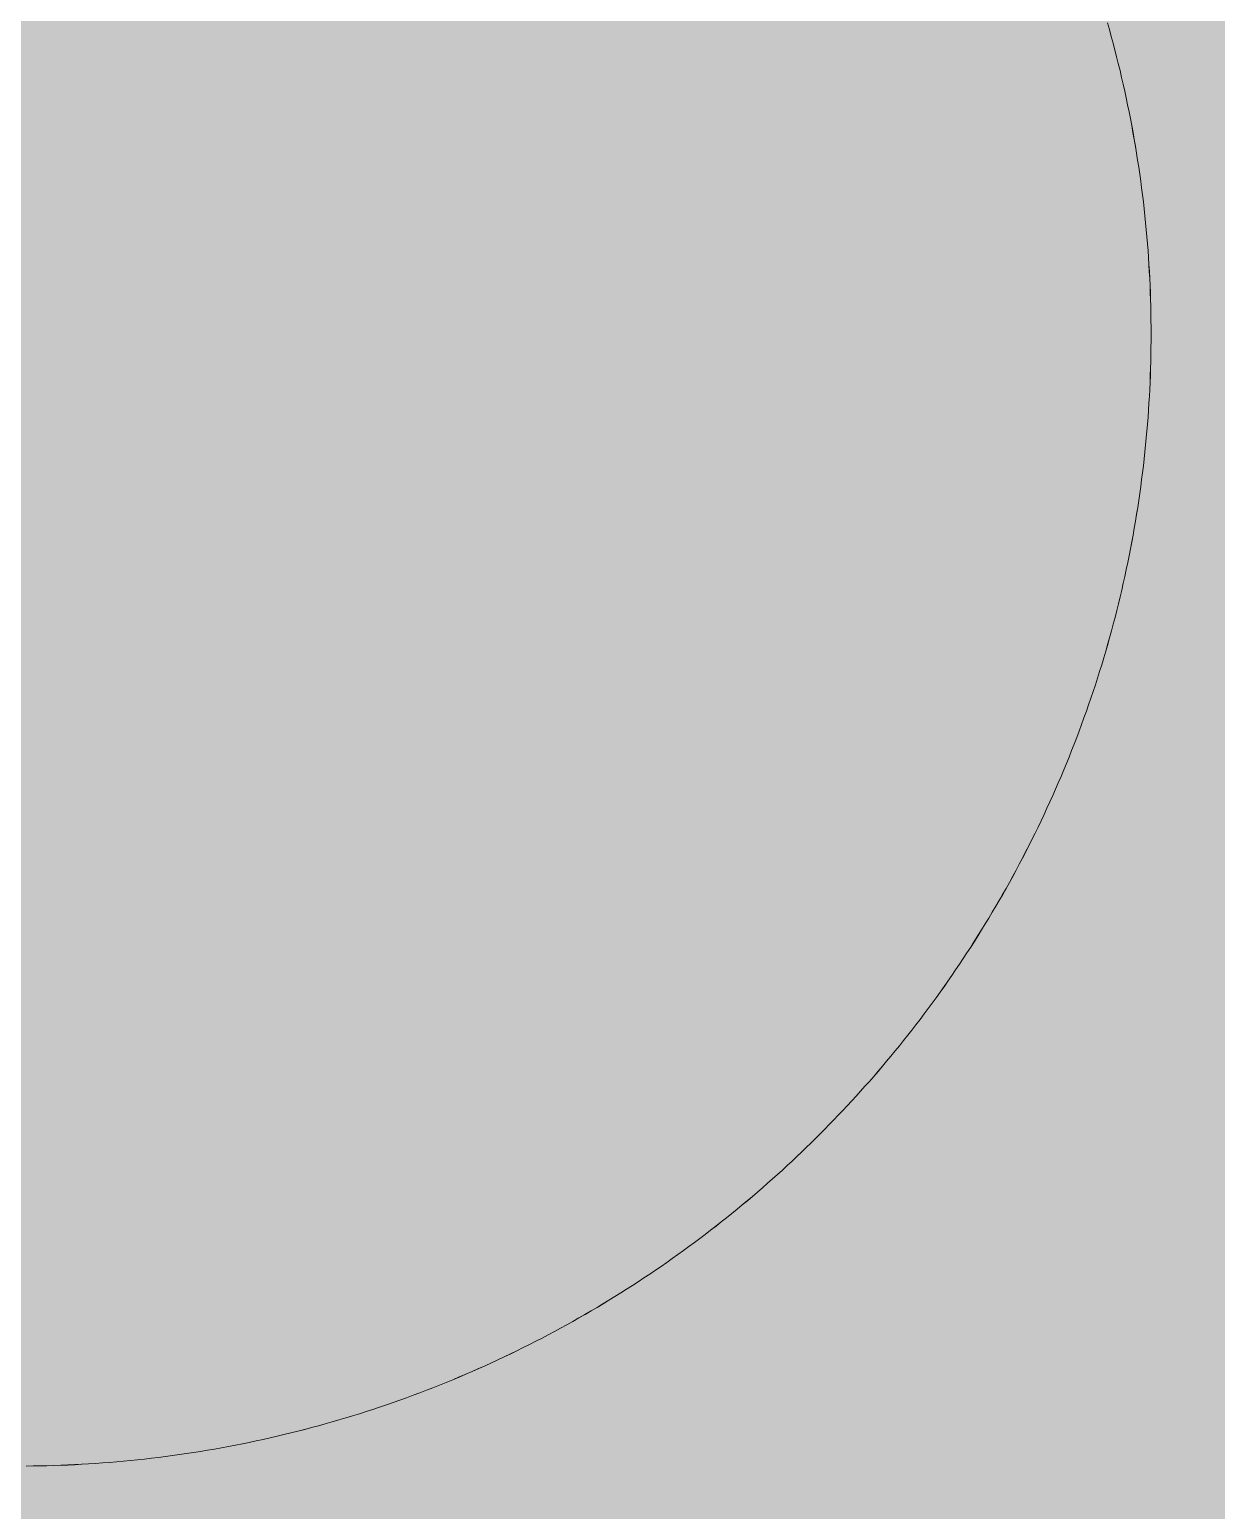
# Model space of a CAD drawing. Header units: millimetres. Extents: x 5622 to 8918, y 2044 to 6634.
# Drawn here: x 8593.593 to 8597, y 4110.948 to 4115.199 of the extents above; entities that cross this region are included whole.
import ezdxf

# ---------------------------------------------------------------- set-up
doc = ezdxf.new("R2010")
doc.units = ezdxf.units.MM
doc.linetypes.add('NASCOSTA', pattern=[9.525, 6.35, -3.175])
for name, color, linetype, lineweight in [('F_ARREDI', 7, 'Continuous', 5), ('F_FERRAMENTA', 253, 'Continuous', 5), ('F_MULTI laminato OPACO_retino', 1, 'Continuous', 5), ('F_Proiezioni', 253, 'NASCOSTA', 9)]:
    doc.layers.add(name, color=color, linetype=linetype, lineweight=lineweight)

# ---------------------------------------------------------------- blocks, each defined once
blk = doc.blocks.new("LIBRERIA_ingresso-living_sez._B.B'")
at = {"layer": 'F_MULTI laminato OPACO_retino', "true_color": 0x636466}
h = blk.add_hatch(color=251, dxfattribs=at)
h.dxf.hatch_style = 1
h.paths.add_polyline_path([(41313.1315, 11071.1262), (41913.1315, 11071.1262), (41913.1315, 13145.6262), (41313.1315, 13145.6262)])
at = {"layer": 'F_MULTI laminato OPACO_retino', "true_color": 0x939598}
h = blk.add_hatch(color=252, dxfattribs=at)
h.dxf.hatch_style = 1
h.paths.add_polyline_path([(41313.1315, 13145.6262), (41613.1315, 13145.6262), (41613.1315, 11071.1262), (41313.1315, 11071.1262)])
at = {"layer": 'F_Proiezioni', "color": 1}
for p, q in [((41592.2672, 11522.4794), (41592.2618, 11522.4988)), ((41592.2725, 11522.4599), (41592.2672, 11522.4794)), ((41592.2776, 11522.4403), (41592.2725, 11522.4599)), ((41592.2826, 11522.4208), (41592.2776, 11522.4403)), ((41592.2875, 11522.4012), (41592.2826, 11522.4208)), ((41592.2923, 11522.3815), (41592.2875, 11522.4012)), ((41592.2969, 11522.3619), (41592.2923, 11522.3815)), ((41592.3014, 11522.3422), (41592.2969, 11522.3619)), ((41592.3058, 11522.3224), (41592.3014, 11522.3422)), ((41592.3101, 11522.3027), (41592.3058, 11522.3224)), ((41592.3143, 11522.2829), (41592.3101, 11522.3027)), ((41592.3183, 11522.2631), (41592.3143, 11522.2829)), ((41592.3222, 11522.2433), (41592.3183, 11522.2631)), ((41592.326, 11522.2235), (41592.3222, 11522.2433)), ((41592.3296, 11522.2036), (41592.326, 11522.2235)), ((41592.3331, 11522.1837), (41592.3296, 11522.2036)), ((41592.3366, 11522.1638), (41592.3331, 11522.1837)), ((41592.3398, 11522.1439), (41592.3366, 11522.1638)), ((41592.343, 11522.124), (41592.3398, 11522.1439)), ((41592.346, 11522.1041), (41592.343, 11522.124)), ((41592.3489, 11522.0841), (41592.346, 11522.1041)), ((41592.3517, 11522.0641), (41592.3489, 11522.0841)), ((41592.3544, 11522.0442), (41592.3517, 11522.0641)), ((41592.3569, 11522.0242), (41592.3544, 11522.0442)), ((41592.3593, 11522.0042), (41592.3569, 11522.0242)), ((41592.3616, 11521.9842), (41592.3593, 11522.0042)), ((41592.3637, 11521.9642), (41592.3616, 11521.9842)), ((41592.3658, 11521.9442), (41592.3637, 11521.9642)), ((41592.3677, 11521.9242), (41592.3658, 11521.9442)), ((41592.3695, 11521.9042), (41592.3677, 11521.9242)), ((41592.3711, 11521.8842), (41592.3695, 11521.9042)), ((41592.3727, 11521.8642), (41592.3711, 11521.8842)), ((41592.3741, 11521.8443), (41592.3727, 11521.8642)), ((41592.3754, 11521.8243), (41592.3741, 11521.8443)), ((41592.3765, 11521.8043), (41592.3754, 11521.8243)), ((41592.3776, 11521.7843), (41592.3765, 11521.8043)), ((41592.3785, 11521.7644), (41592.3776, 11521.7843)), ((41592.3793, 11521.7444), (41592.3785, 11521.7644)), ((41592.38, 11521.7245), (41592.3793, 11521.7444)), ((41592.3805, 11521.7046), (41592.38, 11521.7245)), ((41592.381, 11521.6847), (41592.3805, 11521.7046)), ((41592.3813, 11521.6648), (41592.381, 11521.6847)), ((41592.3815, 11521.645), (41592.3813, 11521.6648)), ((41592.3815, 11521.6251), (41592.3815, 11521.645)), ((41592.3815, 11521.6053), (41592.3815, 11521.6251)), ((41592.381, 11521.5656), (41592.3813, 11521.5855)), ((41592.3813, 11521.5855), (41592.3815, 11521.6053)), ((41592.38, 11521.5259), (41592.3805, 11521.5458)), ((41592.3805, 11521.5458), (41592.381, 11521.5656)), ((41592.3785, 11521.4861), (41592.3793, 11521.506)), ((41592.3793, 11521.506), (41592.38, 11521.5259)), ((41592.3766, 11521.4463), (41592.3776, 11521.4662)), ((41592.3776, 11521.4662), (41592.3785, 11521.4861)), ((41592.3741, 11521.4064), (41592.3754, 11521.4263)), ((41592.3754, 11521.4263), (41592.3766, 11521.4463)), ((41592.3695, 11521.3465), (41592.3712, 11521.3665)), ((41592.3712, 11521.3665), (41592.3727, 11521.3864)), ((41592.3727, 11521.3864), (41592.3741, 11521.4064)), ((41592.3658, 11521.3066), (41592.3677, 11521.3266)), ((41592.3677, 11521.3266), (41592.3695, 11521.3465)), ((41592.3617, 11521.2667), (41592.3638, 11521.2867)), ((41592.3638, 11521.2867), (41592.3658, 11521.3066)), ((41592.357, 11521.2268), (41592.3594, 11521.2468)), ((41592.3594, 11521.2468), (41592.3617, 11521.2667)), ((41592.3518, 11521.1869), (41592.3545, 11521.2069)), ((41592.3545, 11521.2069), (41592.357, 11521.2268)), ((41592.3461, 11521.1471), (41592.349, 11521.167)), ((41592.349, 11521.167), (41592.3518, 11521.1869)), ((41592.34, 11521.1073), (41592.3431, 11521.1272)), ((41592.3431, 11521.1272), (41592.3461, 11521.1471)), ((41592.3333, 11521.0676), (41592.3367, 11521.0874)), ((41592.3367, 11521.0874), (41592.34, 11521.1073)), ((41592.3224, 11521.0081), (41592.3262, 11521.0279)), ((41592.3262, 11521.0279), (41592.3298, 11521.0477)), ((41592.3298, 11521.0477), (41592.3333, 11521.0676)), ((41592.3145, 11520.9686), (41592.3185, 11520.9883)), ((41592.3185, 11520.9883), (41592.3224, 11521.0081)), ((41592.3061, 11520.9291), (41592.3104, 11520.9488)), ((41592.3104, 11520.9488), (41592.3145, 11520.9686)), ((41592.2972, 11520.8898), (41592.3017, 11520.9094)), ((41592.3017, 11520.9094), (41592.3061, 11520.9291)), ((41592.2879, 11520.8506), (41592.2926, 11520.8702)), ((41592.2926, 11520.8702), (41592.2972, 11520.8898)), ((41592.278, 11520.8115), (41592.283, 11520.831)), ((41592.283, 11520.831), (41592.2879, 11520.8506)), ((41592.2623, 11520.753), (41592.2677, 11520.7725)), ((41592.2677, 11520.7725), (41592.2729, 11520.7919)), ((41592.2729, 11520.7919), (41592.278, 11520.8115)), ((41592.2512, 11520.7143), (41592.2568, 11520.7336)), ((41592.2568, 11520.7336), (41592.2623, 11520.753)), ((41592.2397, 11520.6757), (41592.2455, 11520.695)), ((41592.2455, 11520.695), (41592.2512, 11520.7143)), ((41592.2277, 11520.6372), (41592.2338, 11520.6564)), ((41592.2338, 11520.6564), (41592.2397, 11520.6757)), ((41592.2152, 11520.5989), (41592.2215, 11520.6181)), ((41592.2215, 11520.6181), (41592.2277, 11520.6372)), ((41592.1957, 11520.5419), (41592.2023, 11520.5608)), ((41592.2023, 11520.5608), (41592.2088, 11520.5799)), ((41592.2088, 11520.5799), (41592.2152, 11520.5989)), ((41592.182, 11520.5041), (41592.1889, 11520.5229)), ((41592.1889, 11520.5229), (41592.1957, 11520.5419)), ((41592.168, 11520.4664), (41592.1751, 11520.4852)), ((41592.1751, 11520.4852), (41592.182, 11520.5041)), ((41592.1534, 11520.4291), (41592.1607, 11520.4477)), ((41592.1607, 11520.4477), (41592.168, 11520.4664)), ((41592.1308, 11520.3734), (41592.1385, 11520.3919)), ((41592.1385, 11520.3919), (41592.146, 11520.4104)), ((41592.146, 11520.4104), (41592.1534, 11520.4291)), ((41592.1152, 11520.3365), (41592.123, 11520.3549)), ((41592.123, 11520.3549), (41592.1308, 11520.3734)), ((41592.0991, 11520.2999), (41592.1072, 11520.3182)), ((41592.1072, 11520.3182), (41592.1152, 11520.3365)), ((41592.0742, 11520.2455), (41592.0826, 11520.2636)), ((41592.0826, 11520.2636), (41592.0909, 11520.2817)), ((41592.0909, 11520.2817), (41592.0991, 11520.2999)), ((41592.057, 11520.2095), (41592.0656, 11520.2275)), ((41592.0656, 11520.2275), (41592.0742, 11520.2455)), ((41592.0394, 11520.1738), (41592.0483, 11520.1916)), ((41592.0483, 11520.1916), (41592.057, 11520.2095)), ((41592.0123, 11520.1206), (41592.0214, 11520.1383)), ((41592.0214, 11520.1383), (41592.0305, 11520.156)), ((41592.0305, 11520.156), (41592.0394, 11520.1738)), ((41591.9937, 11520.0856), (41592.0031, 11520.1031)), ((41592.0031, 11520.1031), (41592.0123, 11520.1206)), ((41591.9651, 11520.0335), (41591.9747, 11520.0508)), ((41591.9747, 11520.0508), (41591.9843, 11520.0681)), ((41591.9843, 11520.0681), (41591.9937, 11520.0856)), ((41591.9455, 11519.9991), (41591.9553, 11520.0163)), ((41591.9553, 11520.0163), (41591.9651, 11520.0335)), ((41591.9154, 11519.9482), (41591.9256, 11519.9651)), ((41591.9256, 11519.9651), (41591.9356, 11519.9821)), ((41591.9356, 11519.9821), (41591.9455, 11519.9991)), ((41591.8949, 11519.9145), (41591.9052, 11519.9313)), ((41591.9052, 11519.9313), (41591.9154, 11519.9482)), ((41591.8635, 11519.8647), (41591.874, 11519.8812)), ((41591.874, 11519.8812), (41591.8845, 11519.8979)), ((41591.8845, 11519.8979), (41591.8949, 11519.9145)), ((41591.842, 11519.8319), (41591.8528, 11519.8483)), ((41591.8528, 11519.8483), (41591.8635, 11519.8647)), ((41591.8093, 11519.7833), (41591.8203, 11519.7994)), ((41591.8203, 11519.7994), (41591.8312, 11519.8156)), ((41591.8312, 11519.8156), (41591.842, 11519.8319)), ((41591.7757, 11519.7355), (41591.787, 11519.7513)), ((41591.787, 11519.7513), (41591.7981, 11519.7673)), ((41591.7981, 11519.7673), (41591.8093, 11519.7833)), ((41591.7529, 11519.704), (41591.7643, 11519.7197)), ((41591.7643, 11519.7197), (41591.7757, 11519.7355)), ((41591.7181, 11519.6574), (41591.7298, 11519.6729)), ((41591.7298, 11519.6729), (41591.7414, 11519.6884)), ((41591.7414, 11519.6884), (41591.7529, 11519.704)), ((41591.6827, 11519.6117), (41591.6946, 11519.6269)), ((41591.6946, 11519.6269), (41591.7064, 11519.6421)), ((41591.7064, 11519.6421), (41591.7181, 11519.6574)), ((41591.6466, 11519.5668), (41591.6587, 11519.5817)), ((41591.6587, 11519.5817), (41591.6707, 11519.5966)), ((41591.6707, 11519.5966), (41591.6827, 11519.6117)), ((41591.6222, 11519.5373), (41591.6344, 11519.552)), ((41591.6344, 11519.552), (41591.6466, 11519.5668)), ((41591.5851, 11519.4938), (41591.5975, 11519.5082)), ((41591.5975, 11519.5082), (41591.6099, 11519.5227)), ((41591.6099, 11519.5227), (41591.6222, 11519.5373)), ((41591.5474, 11519.4512), (41591.56, 11519.4653)), ((41591.56, 11519.4653), (41591.5726, 11519.4795)), ((41591.5726, 11519.4795), (41591.5851, 11519.4938)), ((41591.5092, 11519.4094), (41591.5219, 11519.4232)), ((41591.5219, 11519.4232), (41591.5347, 11519.4372)), ((41591.5347, 11519.4372), (41591.5474, 11519.4512)), ((41591.4574, 11519.3552), (41591.4704, 11519.3686)), ((41591.4704, 11519.3686), (41591.4834, 11519.3821)), ((41591.4834, 11519.3821), (41591.4963, 11519.3957)), ((41591.4963, 11519.3957), (41591.5092, 11519.4094)), ((41591.4181, 11519.3155), (41591.4312, 11519.3286)), ((41591.4312, 11519.3286), (41591.4444, 11519.3418)), ((41591.4444, 11519.3418), (41591.4574, 11519.3552)), ((41591.3778, 11519.2764), (41591.3914, 11519.2894)), ((41591.3914, 11519.2894), (41591.4048, 11519.3024)), ((41591.4048, 11519.3024), (41591.4181, 11519.3155)), ((41591.3367, 11519.2377), (41591.3505, 11519.2505)), ((41591.3505, 11519.2505), (41591.3642, 11519.2634)), ((41591.3642, 11519.2634), (41591.3778, 11519.2764)), ((41591.2803, 11519.1869), (41591.2945, 11519.1995)), ((41591.2945, 11519.1995), (41591.3087, 11519.2122)), ((41591.3087, 11519.2122), (41591.3227, 11519.2249)), ((41591.3227, 11519.2249), (41591.3367, 11519.2377)), ((41591.2369, 11519.1493), (41591.2515, 11519.1618)), ((41591.2515, 11519.1618), (41591.2659, 11519.1743)), ((41591.2659, 11519.1743), (41591.2803, 11519.1869)), ((41591.1927, 11519.1124), (41591.2075, 11519.1246)), ((41591.2075, 11519.1246), (41591.2223, 11519.1369)), ((41591.2223, 11519.1369), (41591.2369, 11519.1493)), ((41591.1322, 11519.064), (41591.1475, 11519.076)), ((41591.1475, 11519.076), (41591.1626, 11519.088)), ((41591.1626, 11519.088), (41591.1777, 11519.1002)), ((41591.1777, 11519.1002), (41591.1927, 11519.1124)), ((41591.0703, 11519.0167), (41591.0859, 11519.0284)), ((41591.0859, 11519.0284), (41591.1014, 11519.0402)), ((41591.1014, 11519.0402), (41591.1169, 11519.0521)), ((41591.1169, 11519.0521), (41591.1322, 11519.064)), ((41591.0228, 11518.9821), (41591.0387, 11518.9936)), ((41591.0387, 11518.9936), (41591.0545, 11519.0051)), ((41591.0545, 11519.0051), (41591.0703, 11519.0167)), ((41590.9582, 11518.937), (41590.9745, 11518.9482)), ((41590.9745, 11518.9482), (41590.9907, 11518.9594)), ((41590.9907, 11518.9594), (41591.0068, 11518.9707)), ((41591.0068, 11518.9707), (41591.0228, 11518.9821)), ((41590.8922, 11518.8933), (41590.9088, 11518.9041)), ((41590.9088, 11518.9041), (41590.9254, 11518.915)), ((41590.9254, 11518.915), (41590.9418, 11518.926)), ((41590.9418, 11518.926), (41590.9582, 11518.937)), ((41590.8248, 11518.8511), (41590.8417, 11518.8615)), ((41590.8417, 11518.8615), (41590.8586, 11518.872)), ((41590.8586, 11518.872), (41590.8755, 11518.8826)), ((41590.8755, 11518.8826), (41590.8922, 11518.8933)), ((41590.756, 11518.8103), (41590.7733, 11518.8204)), ((41590.7733, 11518.8204), (41590.7906, 11518.8305)), ((41590.7906, 11518.8305), (41590.8077, 11518.8407)), ((41590.8077, 11518.8407), (41590.8248, 11518.8511)), ((41590.6861, 11518.7711), (41590.7037, 11518.7807)), ((41590.7037, 11518.7807), (41590.7212, 11518.7905)), ((41590.7212, 11518.7905), (41590.7387, 11518.8003)), ((41590.7387, 11518.8003), (41590.756, 11518.8103)), ((41590.5969, 11518.7243), (41590.6149, 11518.7334)), ((41590.6149, 11518.7334), (41590.6328, 11518.7427)), ((41590.6328, 11518.7427), (41590.6506, 11518.752)), ((41590.6506, 11518.752), (41590.6684, 11518.7615)), ((41590.6684, 11518.7615), (41590.6861, 11518.7711)), ((41590.5061, 11518.6801), (41590.5244, 11518.6887)), ((41590.5244, 11518.6887), (41590.5426, 11518.6975)), ((41590.5426, 11518.6975), (41590.5608, 11518.7063)), ((41590.5608, 11518.7063), (41590.5789, 11518.7152)), ((41590.5789, 11518.7152), (41590.5969, 11518.7243)), ((41590.4136, 11518.6387), (41590.4322, 11518.6467)), ((41590.4322, 11518.6467), (41590.4507, 11518.6549)), ((41590.4507, 11518.6549), (41590.4692, 11518.6632)), ((41590.4692, 11518.6632), (41590.4877, 11518.6716)), ((41590.4877, 11518.6716), (41590.5061, 11518.6801)), ((41590.3196, 11518.6001), (41590.3385, 11518.6075)), ((41590.3385, 11518.6075), (41590.3573, 11518.6152)), ((41590.3573, 11518.6152), (41590.3761, 11518.6229)), ((41590.3761, 11518.6229), (41590.3949, 11518.6307)), ((41590.3949, 11518.6307), (41590.4136, 11518.6387)), ((41590.205, 11518.5575), (41590.2242, 11518.5643)), ((41590.2242, 11518.5643), (41590.2434, 11518.5712)), ((41590.2434, 11518.5712), (41590.2625, 11518.5783)), ((41590.2625, 11518.5783), (41590.2816, 11518.5854)), ((41590.2816, 11518.5854), (41590.3006, 11518.5927)), ((41590.3006, 11518.5927), (41590.3196, 11518.6001)), ((41590.0691, 11518.5133), (41590.0886, 11518.5193)), ((41590.0886, 11518.5193), (41590.1081, 11518.5254)), ((41590.1081, 11518.5254), (41590.1276, 11518.5316)), ((41590.1276, 11518.5316), (41590.147, 11518.5379)), ((41590.147, 11518.5379), (41590.1664, 11518.5443)), ((41590.1664, 11518.5443), (41590.1857, 11518.5509)), ((41590.1857, 11518.5509), (41590.205, 11518.5575)), ((41589.9313, 11518.4751), (41589.9511, 11518.4802)), ((41589.9511, 11518.4802), (41589.9709, 11518.4854)), ((41589.9709, 11518.4854), (41589.9906, 11518.4907)), ((41589.9906, 11518.4907), (41590.0103, 11518.4962)), ((41590.0103, 11518.4962), (41590.0299, 11518.5018)), ((41590.0299, 11518.5018), (41590.0495, 11518.5075)), ((41590.0495, 11518.5075), (41590.0691, 11518.5133)), ((41589.7322, 11518.4311), (41589.7522, 11518.4349)), ((41589.7522, 11518.4349), (41589.7722, 11518.4389)), ((41589.7722, 11518.4389), (41589.7921, 11518.443)), ((41589.7921, 11518.443), (41589.8121, 11518.4472)), ((41589.8121, 11518.4472), (41589.832, 11518.4515)), ((41589.832, 11518.4515), (41589.8519, 11518.456)), ((41589.8519, 11518.456), (41589.8718, 11518.4606)), ((41589.8718, 11518.4606), (41589.8917, 11518.4653)), ((41589.8917, 11518.4653), (41589.9115, 11518.4701)), ((41589.9115, 11518.4701), (41589.9313, 11518.4751)), ((41589.431, 11518.389), (41589.4511, 11518.3909)), ((41589.4511, 11518.3909), (41589.4712, 11518.393)), ((41589.4712, 11518.393), (41589.4913, 11518.3951)), ((41589.4913, 11518.3951), (41589.5114, 11518.3974)), ((41589.5114, 11518.3974), (41589.5315, 11518.3999)), ((41589.5315, 11518.3999), (41589.5516, 11518.4024)), ((41589.5516, 11518.4024), (41589.5717, 11518.4051)), ((41589.5717, 11518.4051), (41589.5918, 11518.4079)), ((41589.5918, 11518.4079), (41589.6118, 11518.4108)), ((41589.6118, 11518.4108), (41589.6319, 11518.4139)), ((41589.6319, 11518.4139), (41589.652, 11518.4171)), ((41589.652, 11518.4171), (41589.6721, 11518.4204)), ((41589.6721, 11518.4204), (41589.6921, 11518.4238)), ((41589.6921, 11518.4238), (41589.7121, 11518.4274)), ((41589.7121, 11518.4274), (41589.7322, 11518.4311)), ((41589.1513, 11518.3752), (41589.1712, 11518.3754)), ((41589.1712, 11518.3754), (41589.191, 11518.3757)), ((41589.191, 11518.3757), (41589.2109, 11518.3761)), ((41589.2109, 11518.3761), (41589.2309, 11518.3766)), ((41589.2309, 11518.3766), (41589.2508, 11518.3773)), ((41589.2508, 11518.3773), (41589.2708, 11518.3781)), ((41589.2708, 11518.3781), (41589.2907, 11518.379)), ((41589.2907, 11518.379), (41589.3107, 11518.3801)), ((41589.3107, 11518.3801), (41589.3307, 11518.3813)), ((41589.3307, 11518.3813), (41589.3508, 11518.3826)), ((41589.3508, 11518.3826), (41589.3708, 11518.384)), ((41589.3708, 11518.384), (41589.3909, 11518.3855)), ((41589.3909, 11518.3855), (41589.4109, 11518.3872)), ((41589.4109, 11518.3872), (41589.431, 11518.389))]:
    blk.add_line(p, q, dxfattribs=at)

msp = doc.modelspace()

# ---------------------------------------------------------------- linework, layer by layer
at = {"layer": 'F_FERRAMENTA', "linetype": 'NASCOSTA'}
for p, q in [((8596.6931, 4115.1994), (8596.6876, 4115.2188)), ((8596.6985, 4115.1799), (8596.6931, 4115.1994)), ((8596.7037, 4115.1604), (8596.6985, 4115.1799)), ((8596.7088, 4115.1409), (8596.7037, 4115.1604)), ((8596.7139, 4115.1213), (8596.7088, 4115.1409)), ((8596.7187, 4115.1017), (8596.7139, 4115.1213)), ((8596.7235, 4115.0821), (8596.7187, 4115.1017)), ((8596.7282, 4115.0624), (8596.7235, 4115.0821)), ((8596.7327, 4115.0427), (8596.7282, 4115.0624)), ((8596.7371, 4115.023), (8596.7327, 4115.0427)), ((8596.7414, 4115.0032), (8596.7371, 4115.023)), ((8596.7455, 4114.9835), (8596.7414, 4115.0032)), ((8596.7495, 4114.9637), (8596.7455, 4114.9835)), ((8596.7534, 4114.9439), (8596.7495, 4114.9637)), ((8596.7572, 4114.924), (8596.7534, 4114.9439)), ((8596.7609, 4114.9042), (8596.7572, 4114.924)), ((8596.7644, 4114.8843), (8596.7609, 4114.9042)), ((8596.7678, 4114.8644), (8596.7644, 4114.8843)), ((8596.7711, 4114.8445), (8596.7678, 4114.8644)), ((8596.7742, 4114.8245), (8596.7711, 4114.8445)), ((8596.7773, 4114.8046), (8596.7742, 4114.8245)), ((8596.7802, 4114.7847), (8596.7773, 4114.8046)), ((8596.7829, 4114.7647), (8596.7802, 4114.7847)), ((8596.7856, 4114.7447), (8596.7829, 4114.7647)), ((8596.7881, 4114.7247), (8596.7856, 4114.7447)), ((8596.7905, 4114.7048), (8596.7881, 4114.7247)), ((8596.7928, 4114.6848), (8596.7905, 4114.7048)), ((8596.795, 4114.6648), (8596.7928, 4114.6848)), ((8596.797, 4114.6448), (8596.795, 4114.6648)), ((8596.7989, 4114.6248), (8596.797, 4114.6448)), ((8596.8007, 4114.6048), (8596.7989, 4114.6248)), ((8596.8024, 4114.5848), (8596.8007, 4114.6048)), ((8596.8039, 4114.5648), (8596.8024, 4114.5848)), ((8596.8053, 4114.5448), (8596.8039, 4114.5648)), ((8596.8066, 4114.5248), (8596.8053, 4114.5448)), ((8596.8078, 4114.5049), (8596.8066, 4114.5248)), ((8596.8088, 4114.4849), (8596.8078, 4114.5049)), ((8596.8098, 4114.4649), (8596.8088, 4114.4849)), ((8596.8106, 4114.445), (8596.8098, 4114.4649)), ((8596.8112, 4114.4251), (8596.8106, 4114.445)), ((8596.8118, 4114.4051), (8596.8112, 4114.4251)), ((8596.8122, 4114.3852), (8596.8118, 4114.4051)), ((8596.8125, 4114.3654), (8596.8122, 4114.3852)), ((8596.8127, 4114.3455), (8596.8125, 4114.3654)), ((8596.8128, 4114.3257), (8596.8127, 4114.3455)), ((8596.8125, 4114.286), (8596.8127, 4114.3059)), ((8596.8127, 4114.3059), (8596.8128, 4114.3257)), ((8596.8118, 4114.2463), (8596.8122, 4114.2662)), ((8596.8122, 4114.2662), (8596.8125, 4114.286)), ((8596.8106, 4114.2066), (8596.8112, 4114.2264)), ((8596.8112, 4114.2264), (8596.8118, 4114.2463)), ((8596.8078, 4114.1468), (8596.8089, 4114.1667)), ((8596.8089, 4114.1667), (8596.8098, 4114.1867)), ((8596.8098, 4114.1867), (8596.8106, 4114.2066)), ((8596.8054, 4114.1069), (8596.8066, 4114.1269)), ((8596.8066, 4114.1269), (8596.8078, 4114.1468)), ((8596.8024, 4114.067), (8596.8039, 4114.087)), ((8596.8039, 4114.087), (8596.8054, 4114.1069)), ((8596.799, 4114.0271), (8596.8008, 4114.0471)), ((8596.8008, 4114.0471), (8596.8024, 4114.067)), ((8596.795, 4113.9872), (8596.7971, 4114.0072)), ((8596.7971, 4114.0072), (8596.799, 4114.0271)), ((8596.7906, 4113.9473), (8596.7929, 4113.9673)), ((8596.7929, 4113.9673), (8596.795, 4113.9872)), ((8596.7857, 4113.9074), (8596.7882, 4113.9274)), ((8596.7882, 4113.9274), (8596.7906, 4113.9473)), ((8596.7803, 4113.8676), (8596.7831, 4113.8875)), ((8596.7831, 4113.8875), (8596.7857, 4113.9074)), ((8596.7712, 4113.8079), (8596.7744, 4113.8277)), ((8596.7744, 4113.8277), (8596.7774, 4113.8476)), ((8596.7774, 4113.8476), (8596.7803, 4113.8676)), ((8596.7646, 4113.7681), (8596.768, 4113.788)), ((8596.768, 4113.788), (8596.7712, 4113.8079)), ((8596.7574, 4113.7285), (8596.7611, 4113.7483)), ((8596.7611, 4113.7483), (8596.7646, 4113.7681)), ((8596.7498, 4113.6889), (8596.7537, 4113.7087)), ((8596.7537, 4113.7087), (8596.7574, 4113.7285)), ((8596.7416, 4113.6494), (8596.7458, 4113.6691)), ((8596.7458, 4113.6691), (8596.7498, 4113.6889)), ((8596.733, 4113.61), (8596.7374, 4113.6297)), ((8596.7374, 4113.6297), (8596.7416, 4113.6494)), ((8596.7239, 4113.5707), (8596.7285, 4113.5903)), ((8596.7285, 4113.5903), (8596.733, 4113.61)), ((8596.7092, 4113.512), (8596.7142, 4113.5315)), ((8596.7142, 4113.5315), (8596.7191, 4113.5511)), ((8596.7191, 4113.5511), (8596.7239, 4113.5707)), ((8596.6989, 4113.473), (8596.7041, 4113.4925)), ((8596.7041, 4113.4925), (8596.7092, 4113.512)), ((8596.6881, 4113.4342), (8596.6935, 4113.4536)), ((8596.6935, 4113.4536), (8596.6989, 4113.473)), ((8596.6768, 4113.3955), (8596.6825, 4113.4148)), ((8596.6825, 4113.4148), (8596.6881, 4113.4342)), ((8596.665, 4113.357), (8596.671, 4113.3762)), ((8596.671, 4113.3762), (8596.6768, 4113.3955)), ((8596.6465, 4113.2995), (8596.6528, 4113.3186)), ((8596.6528, 4113.3186), (8596.6589, 4113.3378)), ((8596.6589, 4113.3378), (8596.665, 4113.357)), ((8596.6335, 4113.2614), (8596.6401, 4113.2804)), ((8596.6401, 4113.2804), (8596.6465, 4113.2995)), ((8596.6201, 4113.2235), (8596.6269, 4113.2424)), ((8596.6269, 4113.2424), (8596.6335, 4113.2614)), ((8596.6063, 4113.1858), (8596.6133, 4113.2046)), ((8596.6133, 4113.2046), (8596.6201, 4113.2235)), ((8596.5847, 4113.1296), (8596.592, 4113.1483)), ((8596.592, 4113.1483), (8596.5992, 4113.167)), ((8596.5992, 4113.167), (8596.6063, 4113.1858)), ((8596.5697, 4113.0924), (8596.5772, 4113.111)), ((8596.5772, 4113.111), (8596.5847, 4113.1296)), ((8596.5543, 4113.0555), (8596.562, 4113.0739)), ((8596.562, 4113.0739), (8596.5697, 4113.0924)), ((8596.5303, 4113.0005), (8596.5384, 4113.0188)), ((8596.5384, 4113.0188), (8596.5464, 4113.0371)), ((8596.5464, 4113.0371), (8596.5543, 4113.0555)), ((8596.5138, 4112.9641), (8596.5221, 4112.9823)), ((8596.5221, 4112.9823), (8596.5303, 4113.0005)), ((8596.4969, 4112.928), (8596.5054, 4112.946)), ((8596.5054, 4112.946), (8596.5138, 4112.9641)), ((8596.4707, 4112.8743), (8596.4795, 4112.8921)), ((8596.4795, 4112.8921), (8596.4882, 4112.91)), ((8596.4882, 4112.91), (8596.4969, 4112.928)), ((8596.4527, 4112.8388), (8596.4617, 4112.8565)), ((8596.4617, 4112.8565), (8596.4707, 4112.8743)), ((8596.4343, 4112.8036), (8596.4435, 4112.8212)), ((8596.4435, 4112.8212), (8596.4527, 4112.8388)), ((8596.406, 4112.7513), (8596.4155, 4112.7687)), ((8596.4155, 4112.7687), (8596.425, 4112.7861)), ((8596.425, 4112.7861), (8596.4343, 4112.8036)), ((8596.3866, 4112.7168), (8596.3963, 4112.734)), ((8596.3963, 4112.734), (8596.406, 4112.7513)), ((8596.3568, 4112.6656), (8596.3668, 4112.6826)), ((8596.3668, 4112.6826), (8596.3768, 4112.6997)), ((8596.3768, 4112.6997), (8596.3866, 4112.7168)), ((8596.3365, 4112.6319), (8596.3467, 4112.6487)), ((8596.3467, 4112.6487), (8596.3568, 4112.6656)), ((8596.3053, 4112.5818), (8596.3158, 4112.5984)), ((8596.3158, 4112.5984), (8596.3262, 4112.6151)), ((8596.3262, 4112.6151), (8596.3365, 4112.6319)), ((8596.284, 4112.5488), (8596.2947, 4112.5653)), ((8596.2947, 4112.5653), (8596.3053, 4112.5818)), ((8596.2515, 4112.5), (8596.2624, 4112.5162)), ((8596.2624, 4112.5162), (8596.2733, 4112.5324)), ((8596.2733, 4112.5324), (8596.284, 4112.5488)), ((8596.2182, 4112.4519), (8596.2294, 4112.4678)), ((8596.2294, 4112.4678), (8596.2405, 4112.4838)), ((8596.2405, 4112.4838), (8596.2515, 4112.5)), ((8596.1956, 4112.4202), (8596.2069, 4112.436)), ((8596.2069, 4112.436), (8596.2182, 4112.4519)), ((8596.1611, 4112.3734), (8596.1726, 4112.3889)), ((8596.1726, 4112.3889), (8596.1842, 4112.4045)), ((8596.1842, 4112.4045), (8596.1956, 4112.4202)), ((8596.1258, 4112.3274), (8596.1376, 4112.3427)), ((8596.1376, 4112.3427), (8596.1494, 4112.358)), ((8596.1494, 4112.358), (8596.1611, 4112.3734)), ((8596.0899, 4112.2822), (8596.102, 4112.2972)), ((8596.102, 4112.2972), (8596.1139, 4112.3123)), ((8596.1139, 4112.3123), (8596.1258, 4112.3274)), ((8596.0657, 4112.2526), (8596.0778, 4112.2673)), ((8596.0778, 4112.2673), (8596.0899, 4112.2822)), ((8596.0287, 4112.2088), (8596.0411, 4112.2233)), ((8596.0411, 4112.2233), (8596.0534, 4112.2379)), ((8596.0534, 4112.2379), (8596.0657, 4112.2526)), ((8595.9912, 4112.1658), (8596.0038, 4112.18)), ((8596.0038, 4112.18), (8596.0163, 4112.1944)), ((8596.0163, 4112.1944), (8596.0287, 4112.2088)), ((8595.9532, 4112.1238), (8595.9659, 4112.1377)), ((8595.9659, 4112.1377), (8595.9786, 4112.1517)), ((8595.9786, 4112.1517), (8595.9912, 4112.1658)), ((8595.9146, 4112.0826), (8595.9275, 4112.0962)), ((8595.9275, 4112.0962), (8595.9404, 4112.11)), ((8595.9404, 4112.11), (8595.9532, 4112.1238)), ((8595.8625, 4112.0292), (8595.8756, 4112.0424)), ((8595.8756, 4112.0424), (8595.8887, 4112.0557)), ((8595.8887, 4112.0557), (8595.9017, 4112.0691)), ((8595.9017, 4112.0691), (8595.9146, 4112.0826)), ((8595.8226, 4111.9899), (8595.836, 4112.003)), ((8595.836, 4112.003), (8595.8493, 4112.016)), ((8595.8493, 4112.016), (8595.8625, 4112.0292)), ((8595.7817, 4111.9511), (8595.7955, 4111.964)), ((8595.7955, 4111.964), (8595.8091, 4111.9769)), ((8595.8091, 4111.9769), (8595.8226, 4111.9899)), ((8595.7399, 4111.9127), (8595.754, 4111.9255)), ((8595.754, 4111.9255), (8595.7679, 4111.9383)), ((8595.7679, 4111.9383), (8595.7817, 4111.9511)), ((8595.6827, 4111.8623), (8595.6972, 4111.8748)), ((8595.6972, 4111.8748), (8595.7115, 4111.8874)), ((8595.7115, 4111.8874), (8595.7258, 4111.9)), ((8595.7258, 4111.9), (8595.7399, 4111.9127)), ((8595.6388, 4111.8252), (8595.6535, 4111.8375)), ((8595.6535, 4111.8375), (8595.6682, 4111.8499)), ((8595.6682, 4111.8499), (8595.6827, 4111.8623)), ((8595.5787, 4111.7765), (8595.5939, 4111.7886)), ((8595.5939, 4111.7886), (8595.6089, 4111.8007)), ((8595.6089, 4111.8007), (8595.6239, 4111.8129)), ((8595.6239, 4111.8129), (8595.6388, 4111.8252)), ((8595.5327, 4111.7408), (8595.5481, 4111.7526)), ((8595.5481, 4111.7526), (8595.5635, 4111.7645)), ((8595.5635, 4111.7645), (8595.5787, 4111.7765)), ((8595.47, 4111.6941), (8595.4858, 4111.7057)), ((8595.4858, 4111.7057), (8595.5015, 4111.7173)), ((8595.5015, 4111.7173), (8595.5171, 4111.729)), ((8595.5171, 4111.729), (8595.5327, 4111.7408)), ((8595.4057, 4111.6487), (8595.4219, 4111.6599)), ((8595.4219, 4111.6599), (8595.438, 4111.6713)), ((8595.438, 4111.6713), (8595.454, 4111.6826)), ((8595.454, 4111.6826), (8595.47, 4111.6941)), ((8595.3566, 4111.6156), (8595.3731, 4111.6265)), ((8595.3731, 4111.6265), (8595.3895, 4111.6376)), ((8595.3895, 4111.6376), (8595.4057, 4111.6487)), ((8595.2899, 4111.5726), (8595.3067, 4111.5832)), ((8595.3067, 4111.5832), (8595.3234, 4111.5939)), ((8595.3234, 4111.5939), (8595.3401, 4111.6047)), ((8595.3401, 4111.6047), (8595.3566, 4111.6156)), ((8595.2046, 4111.5209), (8595.2218, 4111.531)), ((8595.2218, 4111.531), (8595.239, 4111.5413)), ((8595.239, 4111.5413), (8595.256, 4111.5516)), ((8595.256, 4111.5516), (8595.273, 4111.5621)), ((8595.273, 4111.5621), (8595.2899, 4111.5726)), ((8595.1349, 4111.4813), (8595.1525, 4111.491)), ((8595.1525, 4111.491), (8595.1699, 4111.5009)), ((8595.1699, 4111.5009), (8595.1873, 4111.5108)), ((8595.1873, 4111.5108), (8595.2046, 4111.5209)), ((8595.064, 4111.4432), (8595.0819, 4111.4526)), ((8595.0819, 4111.4526), (8595.0996, 4111.4621)), ((8595.0996, 4111.4621), (8595.1173, 4111.4716)), ((8595.1173, 4111.4716), (8595.1349, 4111.4813)), ((8594.9739, 4111.398), (8594.992, 4111.4068)), ((8594.992, 4111.4068), (8595.0101, 4111.4158)), ((8595.0101, 4111.4158), (8595.0282, 4111.4248)), ((8595.0282, 4111.4248), (8595.0461, 4111.434)), ((8595.0461, 4111.434), (8595.064, 4111.4432)), ((8594.882, 4111.3555), (8594.9005, 4111.3637)), ((8594.9005, 4111.3637), (8594.9189, 4111.3721)), ((8594.9189, 4111.3721), (8594.9373, 4111.3807)), ((8594.9373, 4111.3807), (8594.9556, 4111.3893)), ((8594.9556, 4111.3893), (8594.9739, 4111.398)), ((8594.7886, 4111.3157), (8594.8074, 4111.3234)), ((8594.8074, 4111.3234), (8594.8261, 4111.3313)), ((8594.8261, 4111.3313), (8594.8448, 4111.3392)), ((8594.8448, 4111.3392), (8594.8634, 4111.3473)), ((8594.8634, 4111.3473), (8594.882, 4111.3555)), ((8594.6746, 4111.2718), (8594.6937, 4111.2788)), ((8594.6937, 4111.2788), (8594.7128, 4111.286)), ((8594.7128, 4111.286), (8594.7318, 4111.2932)), ((8594.7318, 4111.2932), (8594.7508, 4111.3006)), ((8594.7508, 4111.3006), (8594.7697, 4111.3081)), ((8594.7697, 4111.3081), (8594.7886, 4111.3157)), ((8594.5588, 4111.2321), (8594.5782, 4111.2384)), ((8594.5782, 4111.2384), (8594.5976, 4111.2449)), ((8594.5976, 4111.2449), (8594.6169, 4111.2514)), ((8594.6169, 4111.2514), (8594.6362, 4111.2581)), ((8594.6362, 4111.2581), (8594.6554, 4111.2649)), ((8594.6554, 4111.2649), (8594.6746, 4111.2718)), ((8594.4021, 4111.186), (8594.4218, 4111.1913)), ((8594.4218, 4111.1913), (8594.4415, 4111.1968)), ((8594.4415, 4111.1968), (8594.4611, 4111.2023)), ((8594.4611, 4111.2023), (8594.4808, 4111.2081)), ((8594.4808, 4111.2081), (8594.5003, 4111.2139)), ((8594.5003, 4111.2139), (8594.5199, 4111.2198)), ((8594.5199, 4111.2198), (8594.5394, 4111.2259)), ((8594.5394, 4111.2259), (8594.5588, 4111.2321)), ((8594.2433, 4111.1477), (8594.2633, 4111.1521)), ((8594.2633, 4111.1521), (8594.2832, 4111.1565)), ((8594.2832, 4111.1565), (8594.3031, 4111.1611)), ((8594.3031, 4111.1611), (8594.3229, 4111.1658)), ((8594.3229, 4111.1658), (8594.3428, 4111.1707)), ((8594.3428, 4111.1707), (8594.3626, 4111.1756)), ((8594.3626, 4111.1756), (8594.3824, 4111.1807)), ((8594.3824, 4111.1807), (8594.4021, 4111.186)), ((8593.9828, 4111.103), (8594.0029, 4111.1056)), ((8594.0029, 4111.1056), (8594.023, 4111.1084)), ((8594.023, 4111.1084), (8594.0431, 4111.1114)), ((8594.0431, 4111.1114), (8594.0632, 4111.1144)), ((8594.0632, 4111.1144), (8594.0832, 4111.1176)), ((8594.0832, 4111.1176), (8594.1033, 4111.1209)), ((8594.1033, 4111.1209), (8594.1234, 4111.1244)), ((8594.1234, 4111.1244), (8594.1434, 4111.128)), ((8594.1434, 4111.128), (8594.1634, 4111.1316)), ((8594.1634, 4111.1316), (8594.1834, 4111.1355)), ((8594.1834, 4111.1355), (8594.2034, 4111.1394)), ((8594.2034, 4111.1394), (8594.2234, 4111.1435)), ((8594.2234, 4111.1435), (8594.2433, 4111.1477)), ((8593.5826, 4111.0757), (8593.6024, 4111.0759)), ((8593.6024, 4111.0759), (8593.6223, 4111.0762)), ((8593.6223, 4111.0762), (8593.6422, 4111.0766)), ((8593.6422, 4111.0766), (8593.6621, 4111.0772)), ((8593.6621, 4111.0772), (8593.682, 4111.0779)), ((8593.682, 4111.0779), (8593.702, 4111.0787)), ((8593.702, 4111.0787), (8593.722, 4111.0796)), ((8593.722, 4111.0796), (8593.742, 4111.0806)), ((8593.742, 4111.0806), (8593.762, 4111.0818)), ((8593.762, 4111.0818), (8593.782, 4111.0831)), ((8593.782, 4111.0831), (8593.8021, 4111.0845)), ((8593.8021, 4111.0845), (8593.8221, 4111.0861)), ((8593.8221, 4111.0861), (8593.8422, 4111.0878)), ((8593.8422, 4111.0878), (8593.8623, 4111.0895)), ((8593.8623, 4111.0895), (8593.8823, 4111.0915)), ((8593.8823, 4111.0915), (8593.9024, 4111.0935)), ((8593.9024, 4111.0935), (8593.9225, 4111.0957)), ((8593.9225, 4111.0957), (8593.9426, 4111.098)), ((8593.9426, 4111.098), (8593.9627, 4111.1004)), ((8593.9627, 4111.1004), (8593.9828, 4111.103))]:
    msp.add_line(p, q, dxfattribs=at)

# ---------------------------------------------------------------- block references
at = {"layer": 'F_ARREDI'}
msp.add_blockref("LIBRERIA_ingresso-living_sez._B.B'", (-32995.5688, -7407.2995), dxfattribs=at)

doc.saveas('drawing.dxf')
